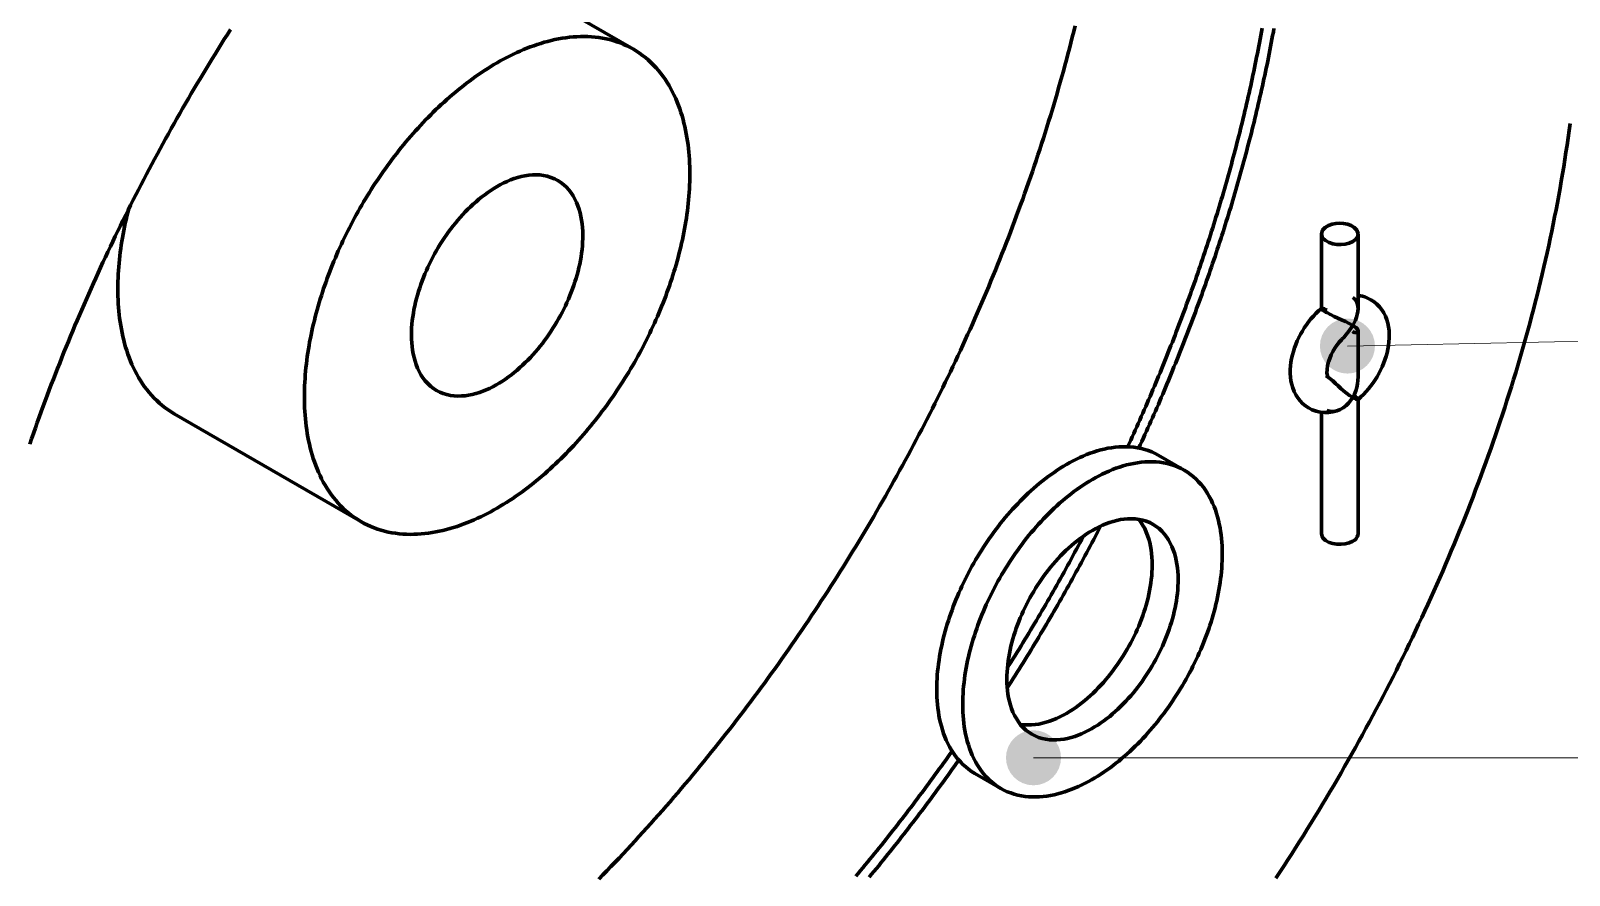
# Model space of a CAD drawing. Header units: millimetres. Extents: x 0 to 841, y 0 to 594.
# Drawn here: x 494.89 to 528.41, y 114.01 to 132.4 of the extents above; entities that cross this region are included whole.
import ezdxf

# ---------------------------------------------------------------- set-up
doc = ezdxf.new("R2010")
doc.units = ezdxf.units.MM
doc.layers.add('01-VISIBLE', color=7, linetype='CONTINUOUS', lineweight=70)
doc.layers.add('08-FINA', color=5, linetype='CONTINUOUS', lineweight=18)

msp = doc.modelspace()

# ---------------------------------------------------------------- hatches: boundary and pattern name
at = {"layer": '08-FINA'}
h = msp.add_hatch(color=7, dxfattribs=at)
h.dxf.hatch_style = 1
edge = h.paths.add_edge_path()
edge.add_arc((523.581, 125.533), 0.6, 0, 360)
h = msp.add_hatch(color=7, dxfattribs=at)
h.dxf.hatch_style = 1
edge = h.paths.add_edge_path()
edge.add_arc((516.739, 116.564), 0.6, 0, 360)

# ---------------------------------------------------------------- linework, layer by layer
at = {"layer": '01-VISIBLE'}
for p, q in [((503.954, 134.345), (508.02, 131.998)), ((523.013, 126.352), (523.013, 127.976)), ((523.813, 126.352), (523.813, 127.976)), ((523.813, 124.861), (523.813, 125.866)), ((498.014, 124.057), (502.08, 121.709)), ((523.013, 121.444), (523.013, 124.093)), ((523.813, 121.444), (523.813, 124.373)), ((519.459, 123.153), (520.025, 122.826)), ((515.459, 116.225), (516.025, 115.898))]:
    msp.add_line(p, q, dxfattribs=at)
for points in [[(507.265, 113.922), (507.354, 114.013), (507.443, 114.104), (507.531, 114.196), (507.619, 114.288), (507.707, 114.381), (507.794, 114.473), (507.881, 114.566), (507.968, 114.66), (508.055, 114.753), (508.141, 114.847), (508.227, 114.941), (508.312, 115.036), (508.397, 115.13), (508.482, 115.225), (508.567, 115.321), (508.651, 115.416), (508.735, 115.512), (508.818, 115.608), (508.902, 115.705), (508.985, 115.802), (509.067, 115.899), (509.15, 115.996), (509.232, 116.093), (509.313, 116.191), (509.395, 116.289), (509.476, 116.387), (509.557, 116.486), (509.637, 116.585), (509.717, 116.684), (509.797, 116.783), (509.877, 116.883), (509.956, 116.983), (510.035, 117.083), (510.113, 117.183), (510.191, 117.284), (510.269, 117.385), (510.347, 117.486), (510.424, 117.587), (510.501, 117.688), (510.578, 117.79), (510.654, 117.892), (510.73, 117.995), (510.806, 118.097), (510.881, 118.2), (510.956, 118.303), (511.031, 118.406), (511.106, 118.509), (511.18, 118.613), (511.254, 118.717), (511.327, 118.821), (511.4, 118.925), (511.473, 119.03), (511.546, 119.135), (511.618, 119.239), (511.69, 119.345), (511.761, 119.45), (511.833, 119.556), (511.904, 119.662), (511.974, 119.768), (512.045, 119.874), (512.115, 119.98), (512.184, 120.087), (512.254, 120.194), (512.323, 120.301), (512.392, 120.408), (512.46, 120.516), (512.528, 120.624), (512.596, 120.731), (512.663, 120.84), (512.73, 120.948), (512.797, 121.056), (512.864, 121.165), (512.93, 121.274), (512.996, 121.383), (513.061, 121.492), (513.126, 121.602), (513.191, 121.712), (513.256, 121.821), (513.32, 121.932), (513.384, 122.042), (513.447, 122.152), (513.511, 122.263), (513.573, 122.374), (513.636, 122.485), (513.698, 122.596), (513.76, 122.707), (513.822, 122.819), (513.883, 122.931), (513.944, 123.043), (514.004, 123.155), (514.065, 123.267), (514.125, 123.379), (514.184, 123.492), (514.243, 123.605), (514.302, 123.718), (514.361, 123.831), (514.419, 123.944), (514.477, 124.058), (514.535, 124.172), (514.592, 124.285), (514.649, 124.399), (514.705, 124.514), (514.761, 124.628), (514.817, 124.743), (514.873, 124.857), (514.928, 124.972), (514.983, 125.087), (515.037, 125.202), (515.091, 125.318), (515.145, 125.433), (515.198, 125.549), (515.251, 125.665), (515.304, 125.781), (515.356, 125.897), (515.408, 126.013), (515.46, 126.13), (515.511, 126.247), (515.562, 126.363), (515.613, 126.48), (515.663, 126.598), (515.713, 126.715), (515.762, 126.832), (515.811, 126.95), (515.86, 127.068), (515.908, 127.186), (515.956, 127.304), (516.004, 127.422), (516.051, 127.54), (516.098, 127.659), (516.144, 127.777), (516.191, 127.896), (516.236, 128.015), (516.282, 128.134), (516.327, 128.253), (516.371, 128.373), (516.415, 128.492), (516.459, 128.612), (516.503, 128.732), (516.546, 128.852), (516.588, 128.972), (516.631, 129.092), (516.673, 129.212), (516.714, 129.333), (516.755, 129.453), (516.796, 129.574), (516.836, 129.695), (516.876, 129.816), (516.915, 129.937), (516.954, 130.058), (516.993, 130.18), (517.031, 130.301), (517.069, 130.423), (517.107, 130.545), (517.144, 130.667), (517.18, 130.789), (517.216, 130.911), (517.252, 131.033), (517.287, 131.156), (517.322, 131.278), (517.357, 131.401), (517.391, 131.524), (517.424, 131.647), (517.457, 131.77), (517.49, 131.893), (517.522, 132.016), (517.554, 132.14), (517.585, 132.263), (517.616, 132.387), (517.647, 132.511)], [(518.79, 123.339), (518.824, 123.412), (518.857, 123.484), (518.89, 123.557), (518.924, 123.63), (518.957, 123.703), (518.989, 123.776), (519.022, 123.849), (519.055, 123.922), (519.087, 123.995), (519.119, 124.068), (519.152, 124.142), (519.184, 124.215), (519.215, 124.288), (519.247, 124.362), (519.279, 124.435), (519.31, 124.509), (519.342, 124.583), (519.373, 124.656), (519.404, 124.73), (519.435, 124.804), (519.465, 124.878), (519.496, 124.952), (519.526, 125.026), (519.557, 125.1), (519.587, 125.174), (519.617, 125.248), (519.647, 125.322), (519.676, 125.397), (519.706, 125.471), (519.735, 125.545), (519.765, 125.62), (519.794, 125.694), (519.823, 125.769), (519.851, 125.844), (519.88, 125.918), (519.909, 125.993), (519.937, 126.068), (519.965, 126.143), (519.993, 126.218), (520.021, 126.293), (520.049, 126.368), (520.077, 126.443), (520.104, 126.518), (520.131, 126.593), (520.159, 126.669), (520.186, 126.744), (520.212, 126.819), (520.239, 126.895), (520.266, 126.97), (520.292, 127.046), (520.318, 127.121), (520.344, 127.197), (520.37, 127.273), (520.396, 127.349), (520.422, 127.424), (520.447, 127.5), (520.472, 127.576), (520.497, 127.652), (520.522, 127.728), (520.547, 127.804), (520.572, 127.88), (520.596, 127.957), (520.621, 128.033), (520.645, 128.109), (520.669, 128.185), (520.693, 128.262), (520.716, 128.338), (520.74, 128.415), (520.763, 128.491), (520.786, 128.568), (520.809, 128.645), (520.832, 128.721), (520.855, 128.798), (520.877, 128.875), (520.9, 128.952), (520.922, 129.028), (520.944, 129.105), (520.966, 129.182), (520.987, 129.259), (521.009, 129.337), (521.03, 129.414), (521.051, 129.491), (521.072, 129.568), (521.093, 129.645), (521.114, 129.723), (521.134, 129.8), (521.154, 129.877), (521.174, 129.955), (521.194, 130.032), (521.214, 130.11), (521.234, 130.188), (521.253, 130.265), (521.272, 130.343), (521.291, 130.421), (521.31, 130.498), (521.329, 130.576), (521.347, 130.654), (521.366, 130.732), (521.384, 130.81), (521.402, 130.888), (521.419, 130.966), (521.437, 131.044), (521.454, 131.122), (521.472, 131.2), (521.489, 131.278), (521.505, 131.357), (521.522, 131.435), (521.538, 131.513), (521.555, 131.592), (521.571, 131.67), (521.587, 131.748), (521.602, 131.827), (521.618, 131.905), (521.633, 131.984), (521.648, 132.063), (521.663, 132.141), (521.678, 132.22), (521.692, 132.299), (521.707, 132.377), (521.721, 132.456)], [(519.034, 123.311), (519.067, 123.384), (519.101, 123.457), (519.134, 123.53), (519.167, 123.603), (519.2, 123.676), (519.233, 123.749), (519.266, 123.822), (519.299, 123.896), (519.331, 123.969), (519.363, 124.043), (519.396, 124.116), (519.428, 124.19), (519.46, 124.263), (519.491, 124.337), (519.523, 124.411), (519.555, 124.484), (519.586, 124.558), (519.617, 124.632), (519.648, 124.706), (519.679, 124.78), (519.71, 124.854), (519.741, 124.929), (519.771, 125.003), (519.801, 125.077), (519.832, 125.151), (519.862, 125.226), (519.892, 125.3), (519.921, 125.375), (519.951, 125.449), (519.98, 125.524), (520.01, 125.599), (520.039, 125.673), (520.068, 125.748), (520.097, 125.823), (520.126, 125.898), (520.154, 125.973), (520.183, 126.048), (520.211, 126.123), (520.239, 126.198), (520.267, 126.273), (520.295, 126.349), (520.323, 126.424), (520.35, 126.499), (520.378, 126.575), (520.405, 126.65), (520.432, 126.726), (520.459, 126.801), (520.486, 126.877), (520.512, 126.953), (520.539, 127.028), (520.565, 127.104), (520.591, 127.18), (520.617, 127.256), (520.643, 127.332), (520.669, 127.408), (520.695, 127.484), (520.72, 127.56), (520.745, 127.636), (520.77, 127.713), (520.795, 127.789), (520.82, 127.865), (520.845, 127.942), (520.869, 128.018), (520.893, 128.094), (520.917, 128.171), (520.941, 128.248), (520.965, 128.324), (520.989, 128.401), (521.012, 128.478), (521.036, 128.554), (521.059, 128.631), (521.082, 128.708), (521.105, 128.785), (521.127, 128.862), (521.15, 128.939), (521.172, 129.016), (521.194, 129.093), (521.216, 129.17), (521.238, 129.248), (521.26, 129.325), (521.281, 129.402), (521.302, 129.48), (521.324, 129.557), (521.345, 129.635), (521.365, 129.712), (521.386, 129.79), (521.406, 129.867), (521.427, 129.945), (521.447, 130.022), (521.467, 130.1), (521.487, 130.178), (521.506, 130.256), (521.526, 130.334), (521.545, 130.412), (521.564, 130.49), (521.583, 130.568), (521.601, 130.646), (521.62, 130.724), (521.638, 130.802), (521.656, 130.88), (521.674, 130.958), (521.692, 131.036), (521.71, 131.115), (521.727, 131.193), (521.744, 131.271), (521.761, 131.35), (521.778, 131.428), (521.795, 131.507), (521.811, 131.585), (521.828, 131.664), (521.844, 131.742), (521.86, 131.821), (521.875, 131.9), (521.891, 131.979), (521.906, 132.057), (521.921, 132.136), (521.936, 132.215), (521.951, 132.294), (521.966, 132.373), (521.98, 132.452)], [(499.238, 132.427), (499.171, 132.321), (499.103, 132.215), (499.037, 132.108), (498.97, 132.001), (498.904, 131.894), (498.838, 131.787), (498.772, 131.68), (498.707, 131.573), (498.642, 131.465), (498.577, 131.357), (498.513, 131.249), (498.449, 131.141), (498.385, 131.032), (498.322, 130.924), (498.258, 130.815), (498.196, 130.706), (498.133, 130.597), (498.071, 130.488), (498.009, 130.378), (497.948, 130.269), (497.886, 130.159), (497.825, 130.049), (497.765, 129.938), (497.705, 129.828), (497.645, 129.718), (497.585, 129.607), (497.526, 129.496), (497.467, 129.385), (497.408, 129.274), (497.35, 129.162), (497.292, 129.051), (497.234, 128.939), (497.176, 128.827), (497.119, 128.715), (497.063, 128.603), (497.006, 128.49), (496.95, 128.378), (496.894, 128.265), (496.839, 128.152), (496.784, 128.039), (496.729, 127.926), (496.675, 127.813), (496.621, 127.699), (496.567, 127.585), (496.513, 127.472), (496.46, 127.358), (496.408, 127.243), (496.355, 127.129), (496.303, 127.015), (496.251, 126.9), (496.2, 126.785), (496.149, 126.67), (496.098, 126.555), (496.048, 126.44), (495.998, 126.325), (495.948, 126.209), (495.899, 126.093), (495.85, 125.978), (495.801, 125.862), (495.753, 125.745), (495.705, 125.629), (495.657, 125.513), (495.61, 125.396), (495.563, 125.28), (495.517, 125.163), (495.47, 125.046), (495.425, 124.929), (495.379, 124.811), (495.334, 124.694), (495.289, 124.576), (495.245, 124.459), (495.201, 124.341), (495.158, 124.223), (495.114, 124.105), (495.071, 123.987), (495.029, 123.868), (494.987, 123.75), (494.945, 123.631), (494.904, 123.512), (494.863, 123.393)], [(508.02, 131.998), (507.949, 132.036), (507.878, 132.072), (507.805, 132.105), (507.73, 132.135), (507.655, 132.162), (507.578, 132.186), (507.501, 132.207), (507.423, 132.225), (507.344, 132.241), (507.265, 132.253), (507.186, 132.263), (507.106, 132.27), (507.026, 132.274), (506.946, 132.276), (506.866, 132.275), (506.785, 132.272), (506.706, 132.267), (506.626, 132.259), (506.546, 132.249), (506.467, 132.237), (506.388, 132.223), (506.309, 132.208), (506.231, 132.19), (506.154, 132.17), (506.076, 132.149), (505.999, 132.126), (505.923, 132.102), (505.847, 132.076), (505.772, 132.048), (505.697, 132.019), (505.623, 131.989), (505.549, 131.958), (505.476, 131.925), (505.404, 131.891), (505.332, 131.855), (505.26, 131.819), (505.19, 131.782), (505.119, 131.743), (505.05, 131.704)], [(502.08, 121.709), (502.15, 121.671), (502.221, 121.635), (502.295, 121.602), (502.369, 121.572), (502.444, 121.545), (502.521, 121.521), (502.598, 121.5), (502.676, 121.482), (502.755, 121.467), (502.834, 121.454), (502.913, 121.444), (502.993, 121.437), (503.073, 121.433), (503.153, 121.431), (503.233, 121.432), (503.313, 121.435), (503.393, 121.44), (503.473, 121.448), (503.553, 121.458), (503.632, 121.47), (503.711, 121.484), (503.789, 121.499), (503.867, 121.517), (503.945, 121.537), (504.022, 121.558), (504.099, 121.581), (504.176, 121.605), (504.251, 121.631), (504.327, 121.658), (504.401, 121.687), (504.476, 121.718), (504.549, 121.749), (504.622, 121.782), (504.695, 121.816), (504.767, 121.851), (504.838, 121.888), (504.909, 121.925), (504.979, 121.964), (505.049, 122.003), (505.118, 122.044), (505.187, 122.085), (505.255, 122.128), (505.322, 122.171), (505.389, 122.215), (505.455, 122.26), (505.521, 122.306), (505.586, 122.353), (505.65, 122.4), (505.714, 122.448), (505.778, 122.497), (505.841, 122.547), (505.903, 122.597), (505.965, 122.648), (506.026, 122.7), (506.087, 122.752), (506.147, 122.805), (506.206, 122.859), (506.265, 122.913), (506.324, 122.968), (506.382, 123.023), (506.439, 123.079), (506.496, 123.135), (506.553, 123.192), (506.608, 123.25), (506.664, 123.308), (506.718, 123.366), (506.773, 123.425), (506.826, 123.485), (506.88, 123.545), (506.932, 123.605), (506.984, 123.666), (507.036, 123.727), (507.087, 123.789), (507.138, 123.851), (507.188, 123.914), (507.237, 123.976), (507.286, 124.04), (507.335, 124.104), (507.383, 124.168), (507.43, 124.232), (507.477, 124.297), (507.524, 124.363), (507.57, 124.428), (507.615, 124.494), (507.66, 124.561), (507.704, 124.627), (507.748, 124.695), (507.791, 124.762), (507.834, 124.83), (507.876, 124.898), (507.918, 124.966), (507.959, 125.035), (508, 125.104), (508.04, 125.174), (508.079, 125.243), (508.118, 125.313), (508.157, 125.384), (508.194, 125.454), (508.232, 125.525), (508.268, 125.596), (508.305, 125.668), (508.34, 125.739), (508.375, 125.811), (508.41, 125.884), (508.444, 125.956), (508.477, 126.029), (508.51, 126.102), (508.542, 126.176), (508.574, 126.249), (508.605, 126.323), (508.635, 126.397), (508.665, 126.472), (508.694, 126.546), (508.723, 126.621), (508.75, 126.696), (508.778, 126.772), (508.804, 126.847), (508.83, 126.923), (508.856, 126.999), (508.88, 127.075), (508.904, 127.152), (508.927, 127.229), (508.95, 127.305), (508.972, 127.382), (508.993, 127.46), (509.013, 127.537), (509.033, 127.615), (509.052, 127.693), (509.07, 127.771), (509.087, 127.849), (509.104, 127.927), (509.12, 128.006), (509.135, 128.085), (509.149, 128.164), (509.162, 128.243), (509.175, 128.322), (509.186, 128.401), (509.197, 128.48), (509.207, 128.56), (509.215, 128.64), (509.223, 128.719), (509.23, 128.799), (509.236, 128.879), (509.241, 128.959), (509.245, 129.039), (509.248, 129.119), (509.249, 129.199), (509.25, 129.279), (509.249, 129.359), (509.247, 129.44), (509.245, 129.52), (509.24, 129.6), (509.235, 129.68), (509.228, 129.759), (509.22, 129.839), (509.21, 129.919), (509.2, 129.998), (509.187, 130.077), (509.173, 130.156), (509.158, 130.235), (509.141, 130.313), (509.122, 130.391), (509.102, 130.468), (509.08, 130.546), (509.056, 130.622), (509.031, 130.698), (509.003, 130.773), (508.974, 130.848), (508.943, 130.922), (508.91, 130.994), (508.874, 131.066), (508.837, 131.137), (508.797, 131.207), (508.756, 131.275), (508.712, 131.343), (508.666, 131.408), (508.618, 131.472), (508.567, 131.534), (508.515, 131.595), (508.46, 131.653), (508.403, 131.71), (508.344, 131.764), (508.283, 131.816), (508.22, 131.865), (508.155, 131.912), (508.088, 131.956), (508.02, 131.998)], [(505.05, 131.704), (504.981, 131.663), (504.912, 131.621), (504.844, 131.579), (504.777, 131.536), (504.71, 131.491), (504.644, 131.446), (504.578, 131.401), (504.513, 131.354), (504.448, 131.306), (504.384, 131.258), (504.321, 131.209), (504.258, 131.16), (504.196, 131.109), (504.134, 131.058), (504.073, 131.006), (504.012, 130.954), (503.952, 130.901), (503.892, 130.848), (503.833, 130.793), (503.775, 130.739), (503.717, 130.683), (503.659, 130.628), (503.603, 130.571), (503.546, 130.514), (503.49, 130.457), (503.435, 130.399), (503.38, 130.34), (503.326, 130.281), (503.272, 130.222), (503.219, 130.162), (503.167, 130.102), (503.114, 130.041), (503.063, 129.979), (503.012, 129.918), (502.961, 129.856), (502.911, 129.793), (502.862, 129.73), (502.812, 129.667), (502.764, 129.603), (502.716, 129.539), (502.669, 129.474), (502.622, 129.409), (502.575, 129.344), (502.529, 129.278), (502.484, 129.212), (502.439, 129.146), (502.395, 129.079), (502.351, 129.012), (502.308, 128.945), (502.265, 128.877), (502.223, 128.809), (502.181, 128.74), (502.14, 128.672), (502.099, 128.602), (502.059, 128.533), (502.02, 128.463), (501.981, 128.393), (501.943, 128.323), (501.905, 128.252), (501.867, 128.182), (501.831, 128.11), (501.794, 128.039), (501.759, 127.967), (501.724, 127.895), (501.689, 127.823), (501.655, 127.75), (501.622, 127.677), (501.589, 127.604), (501.557, 127.531), (501.525, 127.457), (501.494, 127.383), (501.464, 127.309), (501.434, 127.235), (501.405, 127.16), (501.377, 127.085), (501.349, 127.01), (501.321, 126.935), (501.295, 126.859), (501.269, 126.784), (501.244, 126.708), (501.219, 126.631), (501.195, 126.555), (501.172, 126.478), (501.149, 126.401), (501.127, 126.324), (501.106, 126.247), (501.086, 126.169), (501.066, 126.092), (501.047, 126.014), (501.029, 125.936), (501.012, 125.858), (500.995, 125.779), (500.979, 125.701), (500.964, 125.622), (500.95, 125.543), (500.937, 125.464), (500.925, 125.385), (500.913, 125.306), (500.902, 125.226), (500.893, 125.147), (500.884, 125.067), (500.876, 124.988), (500.869, 124.908), (500.863, 124.828), (500.858, 124.748), (500.854, 124.668), (500.852, 124.588), (500.85, 124.508), (500.849, 124.428), (500.85, 124.347), (500.852, 124.267), (500.855, 124.187), (500.859, 124.107), (500.864, 124.027), (500.871, 123.947), (500.879, 123.868), (500.889, 123.788), (500.9, 123.709), (500.912, 123.63), (500.926, 123.551), (500.941, 123.472), (500.958, 123.394), (500.977, 123.316), (500.997, 123.238), (501.019, 123.161), (501.043, 123.085), (501.069, 123.009), (501.096, 122.934), (501.125, 122.859), (501.157, 122.785), (501.19, 122.712), (501.225, 122.641), (501.262, 122.57), (501.302, 122.5), (501.344, 122.432), (501.387, 122.364), (501.433, 122.299), (501.481, 122.235), (501.532, 122.173), (501.584, 122.112), (501.639, 122.054), (501.696, 121.997), (501.755, 121.943), (501.816, 121.891), (501.879, 121.842), (501.944, 121.795), (502.011, 121.751), (502.08, 121.709)], [(522.018, 113.939), (522.106, 114.072), (522.193, 114.205), (522.28, 114.338), (522.366, 114.471), (522.452, 114.605), (522.537, 114.739), (522.621, 114.874), (522.706, 115.009), (522.789, 115.144), (522.872, 115.279), (522.955, 115.415), (523.037, 115.551), (523.119, 115.687), (523.2, 115.824), (523.281, 115.961), (523.361, 116.098), (523.441, 116.235), (523.52, 116.373), (523.599, 116.511), (523.677, 116.65), (523.755, 116.788), (523.832, 116.927), (523.909, 117.066), (523.985, 117.206), (524.06, 117.345), (524.135, 117.485), (524.21, 117.626), (524.284, 117.766), (524.358, 117.907), (524.431, 118.048), (524.504, 118.19), (524.576, 118.331), (524.647, 118.473), (524.718, 118.615), (524.789, 118.758), (524.859, 118.9), (524.928, 119.043), (524.997, 119.186), (525.065, 119.33), (525.133, 119.474), (525.201, 119.618), (525.267, 119.762), (525.334, 119.906), (525.399, 120.051), (525.464, 120.196), (525.529, 120.341), (525.593, 120.486), (525.657, 120.632), (525.72, 120.778), (525.782, 120.924), (525.844, 121.071), (525.905, 121.217), (525.966, 121.364), (526.026, 121.511), (526.086, 121.658), (526.145, 121.806), (526.203, 121.954), (526.261, 122.102), (526.318, 122.25), (526.375, 122.398), (526.431, 122.547), (526.487, 122.696), (526.542, 122.845), (526.596, 122.994), (526.65, 123.144), (526.703, 123.294), (526.756, 123.444), (526.808, 123.594), (526.859, 123.744), (526.91, 123.895), (526.96, 124.045), (527.009, 124.196), (527.058, 124.348), (527.107, 124.499), (527.154, 124.651), (527.201, 124.802), (527.248, 124.954), (527.293, 125.107), (527.338, 125.259), (527.383, 125.412), (527.427, 125.564), (527.47, 125.717), (527.512, 125.87), (527.554, 126.024), (527.595, 126.177), (527.636, 126.331), (527.675, 126.485), (527.714, 126.639), (527.753, 126.793), (527.791, 126.947), (527.828, 127.102), (527.864, 127.257), (527.899, 127.411), (527.934, 127.567), (527.968, 127.722), (528.002, 127.877), (528.034, 128.033), (528.066, 128.188), (528.097, 128.344), (528.128, 128.5), (528.157, 128.656), (528.186, 128.812), (528.214, 128.969), (528.242, 129.125), (528.268, 129.282), (528.294, 129.439), (528.319, 129.596), (528.343, 129.753), (528.367, 129.91), (528.389, 130.067), (528.411, 130.225), (528.432, 130.382)], [(503.73, 124.567), (503.801, 124.53), (503.875, 124.5), (503.952, 124.476), (504.03, 124.459), (504.11, 124.448), (504.19, 124.444), (504.27, 124.445), (504.35, 124.451), (504.429, 124.462), (504.508, 124.478), (504.586, 124.498), (504.662, 124.521), (504.738, 124.548), (504.812, 124.578), (504.885, 124.611), (504.957, 124.647), (505.028, 124.685), (505.097, 124.726), (505.165, 124.769), (505.232, 124.813), (505.297, 124.86), (505.361, 124.908), (505.424, 124.958), (505.486, 125.009), (505.546, 125.062), (505.605, 125.116), (505.663, 125.172), (505.72, 125.228), (505.775, 125.286), (505.83, 125.345), (505.883, 125.406), (505.935, 125.467), (505.985, 125.529), (506.035, 125.592), (506.084, 125.656), (506.131, 125.721), (506.177, 125.786), (506.222, 125.853), (506.266, 125.92), (506.308, 125.988), (506.349, 126.057), (506.39, 126.126), (506.428, 126.196), (506.466, 126.267), (506.502, 126.339), (506.538, 126.411), (506.571, 126.484), (506.604, 126.557), (506.635, 126.631), (506.665, 126.705), (506.693, 126.78), (506.72, 126.856), (506.746, 126.932), (506.77, 127.009), (506.792, 127.086), (506.813, 127.163), (506.832, 127.241), (506.849, 127.319), (506.865, 127.398), (506.878, 127.477), (506.89, 127.557), (506.9, 127.636), (506.908, 127.716), (506.913, 127.796), (506.916, 127.876), (506.916, 127.957), (506.914, 128.037), (506.909, 128.117), (506.901, 128.197), (506.89, 128.276), (506.876, 128.355), (506.858, 128.433), (506.836, 128.51), (506.81, 128.586), (506.78, 128.661), (506.746, 128.733), (506.707, 128.803), (506.662, 128.87), (506.613, 128.934), (506.559, 128.993), (506.501, 129.047), (506.437, 129.097), (506.37, 129.14)], [(506.37, 129.14), (506.297, 129.177), (506.221, 129.208), (506.143, 129.232), (506.063, 129.249), (505.982, 129.259), (505.901, 129.263), (505.819, 129.262), (505.738, 129.255), (505.657, 129.242), (505.577, 129.226), (505.498, 129.205), (505.42, 129.18), (505.343, 129.152), (505.268, 129.12), (505.194, 129.086), (505.121, 129.049), (505.05, 129.009)], [(505.05, 129.009), (504.98, 128.967), (504.912, 128.924), (504.845, 128.878), (504.779, 128.83), (504.715, 128.781), (504.652, 128.73), (504.59, 128.677), (504.53, 128.624), (504.47, 128.568), (504.412, 128.512), (504.355, 128.454), (504.3, 128.395), (504.246, 128.335), (504.192, 128.273), (504.14, 128.211), (504.09, 128.148), (504.04, 128.084), (503.992, 128.019), (503.945, 127.953), (503.899, 127.886), (503.854, 127.818), (503.81, 127.75), (503.768, 127.681), (503.727, 127.611), (503.687, 127.54), (503.649, 127.469), (503.611, 127.397), (503.575, 127.324), (503.541, 127.251), (503.507, 127.177), (503.475, 127.103), (503.445, 127.028), (503.415, 126.952), (503.388, 126.876), (503.362, 126.799), (503.337, 126.722), (503.314, 126.644), (503.292, 126.566), (503.272, 126.487), (503.254, 126.408), (503.238, 126.329), (503.224, 126.249), (503.212, 126.169), (503.201, 126.088), (503.193, 126.008), (503.187, 125.927), (503.184, 125.846), (503.183, 125.765), (503.185, 125.684), (503.189, 125.603), (503.197, 125.522), (503.207, 125.442), (503.221, 125.362), (503.239, 125.283), (503.261, 125.205), (503.286, 125.128), (503.316, 125.052), (503.351, 124.979), (503.39, 124.908), (503.434, 124.84), (503.484, 124.776), (503.538, 124.716), (503.597, 124.661), (503.661, 124.611), (503.73, 124.567)], [(497.021, 128.519), (497.001, 128.441), (496.982, 128.364), (496.964, 128.285), (496.946, 128.207), (496.93, 128.129), (496.914, 128.05), (496.899, 127.972), (496.885, 127.893), (496.871, 127.814), (496.859, 127.734), (496.847, 127.655), (496.837, 127.576), (496.827, 127.496), (496.818, 127.416), (496.81, 127.337), (496.803, 127.257), (496.797, 127.177), (496.792, 127.097), (496.789, 127.017), (496.786, 126.937), (496.784, 126.857), (496.784, 126.776), (496.784, 126.696), (496.786, 126.616), (496.789, 126.536), (496.793, 126.456), (496.798, 126.376), (496.805, 126.296), (496.813, 126.216), (496.823, 126.137), (496.834, 126.057), (496.846, 125.978), (496.86, 125.899), (496.875, 125.821), (496.892, 125.742), (496.911, 125.664), (496.931, 125.587), (496.953, 125.51), (496.977, 125.433), (497.002, 125.357), (497.03, 125.282), (497.059, 125.207), (497.09, 125.133), (497.124, 125.06), (497.159, 124.989), (497.196, 124.918), (497.236, 124.848), (497.277, 124.779), (497.321, 124.712), (497.367, 124.647), (497.415, 124.583), (497.466, 124.52), (497.518, 124.46), (497.573, 124.401), (497.63, 124.345), (497.689, 124.291), (497.75, 124.239), (497.813, 124.189), (497.878, 124.142), (497.945, 124.098), (498.014, 124.057)], [(523.813, 127.976), (523.789, 128.056), (523.731, 128.116), (523.659, 128.158), (523.58, 128.186), (523.497, 128.202), (523.413, 128.207), (523.329, 128.202), (523.247, 128.186), (523.168, 128.158), (523.095, 128.116), (523.038, 128.056), (523.013, 127.976)], [(523.013, 127.976), (523.04, 127.893), (523.103, 127.831), (523.18, 127.788), (523.265, 127.762), (523.352, 127.748), (523.441, 127.746), (523.529, 127.755), (523.615, 127.777), (523.696, 127.813)], [(523.696, 127.813), (523.726, 127.832), (523.753, 127.854), (523.777, 127.88), (523.796, 127.909), (523.809, 127.942), (523.813, 127.976)], [(523.696, 126.588), (523.733, 126.561), (523.764, 126.526), (523.787, 126.486), (523.802, 126.443), (523.811, 126.398), (523.813, 126.352)], [(523.812, 124.372), (523.873, 124.425), (523.931, 124.481), (523.987, 124.54), (524.041, 124.601), (524.091, 124.664), (524.139, 124.729), (524.185, 124.796), (524.227, 124.865), (524.267, 124.936), (524.304, 125.008), (524.339, 125.081), (524.37, 125.156), (524.398, 125.232), (524.423, 125.309), (524.444, 125.387), (524.462, 125.466), (524.476, 125.546), (524.486, 125.626), (524.491, 125.707), (524.492, 125.788), (524.487, 125.869), (524.477, 125.949), (524.46, 126.029), (524.438, 126.106), (524.408, 126.182), (524.372, 126.255), (524.329, 126.323), (524.28, 126.387), (524.223, 126.445), (524.161, 126.497), (524.093, 126.541)], [(524.093, 126.541), (524.05, 126.564), (524.004, 126.585), (523.958, 126.602), (523.91, 126.616), (523.862, 126.626), (523.813, 126.634)], [(523.013, 126.354), (522.952, 126.3), (522.894, 126.244), (522.838, 126.186), (522.785, 126.125), (522.734, 126.061), (522.686, 125.996), (522.641, 125.929), (522.598, 125.86), (522.558, 125.79), (522.521, 125.718), (522.487, 125.645), (522.456, 125.57), (522.428, 125.494), (522.403, 125.417), (522.382, 125.339), (522.364, 125.26), (522.35, 125.18), (522.34, 125.1), (522.335, 125.019), (522.335, 124.938), (522.34, 124.857), (522.35, 124.777), (522.366, 124.698), (522.389, 124.62), (522.418, 124.544), (522.454, 124.472), (522.497, 124.403), (522.547, 124.34), (522.603, 124.282), (522.665, 124.23), (522.733, 124.186)], [(523.015, 126.355), (523.014, 126.354), (523.014, 126.354), (523.014, 126.353), (523.013, 126.353), (523.013, 126.352), (523.013, 126.352)], [(523.013, 126.352), (523.027, 126.332), (523.047, 126.316), (523.067, 126.301), (523.088, 126.287), (523.109, 126.274), (523.13, 126.261)], [(523.13, 126.311), (523.112, 126.321), (523.093, 126.331), (523.074, 126.34), (523.055, 126.348), (523.035, 126.354), (523.015, 126.355)], [(523.13, 126.261), (523.209, 126.218), (523.29, 126.178), (523.371, 126.14), (523.453, 126.102), (523.535, 126.065), (523.616, 126.026), (523.696, 125.984)], [(523.813, 126.352), (523.809, 126.287), (523.796, 126.223), (523.778, 126.161), (523.754, 126.1), (523.727, 126.041), (523.696, 125.984)], [(523.696, 125.984), (523.663, 125.929), (523.627, 125.877), (523.589, 125.825), (523.549, 125.776), (523.507, 125.728), (523.462, 125.682)], [(523.692, 125.849), (523.714, 125.837), (523.737, 125.829), (523.761, 125.825), (523.786, 125.829), (523.805, 125.843), (523.813, 125.866)], [(523.813, 125.866), (523.805, 125.893), (523.788, 125.916), (523.767, 125.936), (523.745, 125.953), (523.721, 125.969), (523.696, 125.984)], [(523.462, 125.682), (523.406, 125.621), (523.355, 125.556), (523.308, 125.487), (523.266, 125.416), (523.228, 125.342), (523.196, 125.266), (523.169, 125.187), (523.149, 125.107), (523.137, 125.025), (523.135, 124.942), (523.153, 124.862)], [(523.153, 124.862), (523.135, 124.942), (523.137, 125.024), (523.149, 125.106), (523.169, 125.186), (523.196, 125.264), (523.228, 125.34), (523.265, 125.414), (523.307, 125.485), (523.353, 125.553), (523.404, 125.618), (523.46, 125.679)], [(523.109, 124.887), (523.117, 124.885), (523.126, 124.882), (523.133, 124.878), (523.14, 124.874), (523.147, 124.868), (523.153, 124.862)], [(523.134, 124.878), (523.199, 124.829), (523.259, 124.775), (523.318, 124.719), (523.377, 124.664), (523.437, 124.609), (523.498, 124.557), (523.562, 124.507), (523.628, 124.459), (523.696, 124.416)], [(523.153, 124.862), (523.15, 124.865), (523.147, 124.868), (523.144, 124.871), (523.141, 124.873), (523.138, 124.876), (523.134, 124.878)], [(523.696, 124.416), (523.732, 124.485), (523.761, 124.557), (523.783, 124.631), (523.8, 124.707), (523.81, 124.784), (523.813, 124.861)], [(523.347, 124.12), (523.42, 124.148), (523.488, 124.187), (523.55, 124.235), (523.605, 124.29), (523.654, 124.351), (523.696, 124.416)], [(523.696, 124.465), (523.718, 124.453), (523.739, 124.44), (523.76, 124.426), (523.78, 124.411), (523.799, 124.395), (523.813, 124.375)], [(523.812, 124.372), (523.791, 124.372), (523.771, 124.379), (523.752, 124.387), (523.733, 124.396), (523.714, 124.406), (523.696, 124.416)], [(523.347, 124.12), (523.259, 124.1), (523.169, 124.089), (523.079, 124.088), (522.988, 124.096), (522.9, 124.116), (522.814, 124.145), (522.733, 124.186)], [(523.13, 124.139), (523.164, 124.123), (523.2, 124.113), (523.237, 124.108), (523.274, 124.108), (523.311, 124.112), (523.347, 124.12)], [(523.813, 124.375), (523.813, 124.375), (523.813, 124.374), (523.813, 124.373), (523.813, 124.373), (523.812, 124.372), (523.812, 124.372)], [(519.459, 123.153), (519.388, 123.191), (519.315, 123.225), (519.239, 123.255), (519.162, 123.28), (519.084, 123.3), (519.005, 123.316), (518.925, 123.328), (518.844, 123.336), (518.763, 123.34), (518.682, 123.34), (518.601, 123.336), (518.521, 123.329), (518.44, 123.318), (518.361, 123.305), (518.281, 123.288), (518.203, 123.269), (518.125, 123.247), (518.048, 123.223), (517.971, 123.196), (517.896, 123.168), (517.821, 123.137), (517.747, 123.104), (517.674, 123.069), (517.601, 123.033), (517.53, 122.994), (517.459, 122.955)], [(517.459, 122.955), (517.39, 122.914), (517.321, 122.871), (517.254, 122.827), (517.187, 122.782), (517.121, 122.736), (517.056, 122.688), (516.991, 122.64), (516.928, 122.59), (516.865, 122.539), (516.804, 122.487), (516.743, 122.434), (516.682, 122.381), (516.623, 122.326), (516.565, 122.27), (516.507, 122.214), (516.45, 122.157), (516.394, 122.099), (516.339, 122.04), (516.284, 121.981), (516.23, 121.921), (516.177, 121.86), (516.125, 121.798), (516.074, 121.736), (516.023, 121.673), (515.973, 121.61), (515.924, 121.546), (515.876, 121.481), (515.829, 121.416), (515.782, 121.35), (515.736, 121.284), (515.691, 121.217), (515.647, 121.15), (515.603, 121.082), (515.561, 121.013), (515.519, 120.944), (515.478, 120.875), (515.437, 120.805), (515.398, 120.735), (515.359, 120.664), (515.321, 120.593), (515.284, 120.521), (515.248, 120.449), (515.213, 120.376), (515.179, 120.304), (515.145, 120.23), (515.112, 120.156), (515.081, 120.082), (515.05, 120.008), (515.02, 119.933), (514.991, 119.858), (514.963, 119.782), (514.936, 119.706), (514.909, 119.63), (514.884, 119.553), (514.86, 119.476), (514.837, 119.399), (514.815, 119.321), (514.794, 119.243), (514.774, 119.165), (514.756, 119.087), (514.738, 119.008), (514.722, 118.929), (514.707, 118.85), (514.693, 118.77), (514.68, 118.691), (514.669, 118.611), (514.659, 118.531), (514.65, 118.451), (514.643, 118.37), (514.638, 118.29), (514.634, 118.209), (514.632, 118.129), (514.631, 118.048), (514.632, 117.967), (514.635, 117.887), (514.64, 117.806), (514.646, 117.726), (514.655, 117.646), (514.666, 117.566), (514.679, 117.486), (514.694, 117.407), (514.712, 117.328), (514.732, 117.25), (514.754, 117.173), (514.78, 117.096), (514.808, 117.021), (514.839, 116.946), (514.873, 116.873), (514.91, 116.802), (514.951, 116.732), (514.994, 116.664), (515.041, 116.598), (515.092, 116.535), (515.145, 116.475), (515.202, 116.418), (515.262, 116.364), (515.325, 116.314), (515.391, 116.267), (515.459, 116.225)], [(516.025, 115.898), (516.096, 115.86), (516.168, 115.826), (516.243, 115.797), (516.319, 115.772), (516.396, 115.752), (516.475, 115.735), (516.554, 115.723), (516.633, 115.715), (516.713, 115.711), (516.793, 115.711), (516.873, 115.714), (516.953, 115.721), (517.033, 115.731), (517.112, 115.744), (517.19, 115.76), (517.268, 115.778), (517.345, 115.799), (517.422, 115.823), (517.498, 115.849), (517.573, 115.877), (517.647, 115.907), (517.72, 115.939), (517.793, 115.973), (517.864, 116.009), (517.935, 116.046), (518.005, 116.085), (518.074, 116.125), (518.143, 116.167), (518.21, 116.21), (518.277, 116.255), (518.343, 116.3), (518.408, 116.347), (518.472, 116.395), (518.535, 116.444), (518.597, 116.494), (518.659, 116.545), (518.72, 116.597), (518.78, 116.65), (518.839, 116.704), (518.897, 116.759), (518.955, 116.815), (519.012, 116.871), (519.068, 116.928), (519.123, 116.986), (519.178, 117.045), (519.231, 117.104), (519.284, 117.165), (519.336, 117.225), (519.388, 117.287), (519.438, 117.349), (519.488, 117.412), (519.537, 117.475), (519.585, 117.539), (519.633, 117.603), (519.679, 117.668), (519.725, 117.734), (519.771, 117.8), (519.815, 117.867), (519.859, 117.934), (519.901, 118.002), (519.943, 118.07), (519.985, 118.138), (520.025, 118.207), (520.065, 118.277), (520.104, 118.347), (520.142, 118.418), (520.179, 118.488), (520.215, 118.56), (520.251, 118.632), (520.285, 118.704), (520.319, 118.776), (520.352, 118.849), (520.384, 118.923), (520.415, 118.996), (520.446, 119.07), (520.475, 119.145), (520.504, 119.22), (520.531, 119.295), (520.558, 119.371), (520.583, 119.446), (520.608, 119.523), (520.632, 119.599), (520.654, 119.676), (520.676, 119.753), (520.696, 119.83), (520.716, 119.908), (520.734, 119.986), (520.751, 120.064), (520.767, 120.143), (520.781, 120.222), (520.795, 120.3), (520.807, 120.38), (520.818, 120.459), (520.827, 120.538), (520.836, 120.618), (520.842, 120.698), (520.847, 120.778), (520.851, 120.858), (520.853, 120.938), (520.853, 121.018), (520.852, 121.098), (520.849, 121.178), (520.844, 121.258), (520.837, 121.338), (520.828, 121.417), (520.817, 121.497), (520.804, 121.576), (520.788, 121.654), (520.771, 121.732), (520.75, 121.81), (520.727, 121.886), (520.702, 121.962), (520.674, 122.037), (520.643, 122.111), (520.608, 122.183), (520.571, 122.254), (520.531, 122.324), (520.487, 122.391), (520.441, 122.456), (520.391, 122.518), (520.337, 122.578), (520.281, 122.635), (520.221, 122.688), (520.159, 122.738), (520.093, 122.784), (520.025, 122.826)], [(520.025, 122.826), (519.954, 122.865), (519.88, 122.899), (519.805, 122.928), (519.728, 122.953), (519.65, 122.974), (519.57, 122.99), (519.49, 123.002), (519.41, 123.009), (519.329, 123.013), (519.248, 123.013), (519.167, 123.009), (519.086, 123.002), (519.006, 122.992), (518.926, 122.978), (518.847, 122.962), (518.768, 122.943), (518.69, 122.921), (518.613, 122.896), (518.537, 122.87), (518.461, 122.841), (518.386, 122.81), (518.312, 122.777), (518.239, 122.742), (518.167, 122.706), (518.096, 122.668), (518.025, 122.628)], [(518.025, 122.628), (517.956, 122.587), (517.887, 122.545), (517.819, 122.501), (517.753, 122.456), (517.687, 122.409), (517.621, 122.362), (517.557, 122.313), (517.494, 122.263), (517.431, 122.212), (517.369, 122.161), (517.308, 122.108), (517.248, 122.054), (517.189, 121.999), (517.13, 121.944), (517.073, 121.888), (517.016, 121.83), (516.96, 121.772), (516.904, 121.714), (516.85, 121.654), (516.796, 121.594), (516.743, 121.533), (516.691, 121.472), (516.64, 121.41), (516.589, 121.347), (516.539, 121.283), (516.49, 121.219), (516.442, 121.155), (516.394, 121.089), (516.348, 121.024), (516.302, 120.957), (516.257, 120.89), (516.213, 120.823), (516.169, 120.755), (516.126, 120.687), (516.084, 120.618), (516.043, 120.548), (516.003, 120.479), (515.964, 120.408), (515.925, 120.337), (515.887, 120.266), (515.85, 120.194), (515.814, 120.122), (515.779, 120.05), (515.744, 119.977), (515.711, 119.904), (515.678, 119.83), (515.646, 119.756), (515.615, 119.681), (515.585, 119.606), (515.556, 119.531), (515.528, 119.455), (515.501, 119.379), (515.475, 119.303), (515.45, 119.227), (515.426, 119.15), (515.403, 119.072), (515.381, 118.995), (515.36, 118.917), (515.34, 118.839), (515.321, 118.76), (515.304, 118.681), (515.287, 118.602), (515.272, 118.523), (515.258, 118.444), (515.246, 118.364), (515.235, 118.284), (515.225, 118.204), (515.216, 118.124), (515.209, 118.044), (515.204, 117.963), (515.2, 117.883), (515.197, 117.802), (515.197, 117.721), (515.198, 117.641), (515.201, 117.56), (515.205, 117.48), (515.212, 117.399), (515.221, 117.319), (515.231, 117.239), (515.244, 117.16), (515.26, 117.08), (515.277, 117.002), (515.297, 116.924), (515.32, 116.846), (515.345, 116.77), (515.374, 116.694), (515.405, 116.62), (515.439, 116.547), (515.476, 116.475), (515.516, 116.405), (515.56, 116.337), (515.607, 116.272), (515.657, 116.209), (515.711, 116.148), (515.768, 116.091), (515.828, 116.037), (515.891, 115.987), (515.956, 115.94), (516.025, 115.898)], [(516.453, 117.292), (516.533, 117.282), (516.614, 117.279), (516.695, 117.281), (516.776, 117.288), (516.856, 117.3), (516.935, 117.317), (517.013, 117.338), (517.09, 117.363), (517.166, 117.391), (517.241, 117.422), (517.314, 117.456), (517.386, 117.493), (517.457, 117.532), (517.527, 117.573), (517.595, 117.617), (517.662, 117.663), (517.727, 117.71), (517.792, 117.759), (517.855, 117.81), (517.916, 117.863), (517.977, 117.916), (518.036, 117.972), (518.094, 118.028), (518.151, 118.086), (518.206, 118.145), (518.261, 118.205), (518.314, 118.266), (518.366, 118.328), (518.417, 118.391), (518.466, 118.455), (518.514, 118.52), (518.562, 118.586), (518.608, 118.652), (518.652, 118.72), (518.696, 118.788), (518.738, 118.857), (518.779, 118.927), (518.819, 118.997), (518.858, 119.068), (518.895, 119.14), (518.931, 119.213), (518.966, 119.286), (518.999, 119.359), (519.031, 119.434), (519.062, 119.509), (519.091, 119.584), (519.119, 119.66), (519.145, 119.737), (519.17, 119.814), (519.193, 119.891), (519.215, 119.969), (519.235, 120.048), (519.253, 120.127), (519.269, 120.206), (519.284, 120.286), (519.296, 120.366), (519.307, 120.446), (519.315, 120.527), (519.321, 120.607), (519.325, 120.688), (519.326, 120.769), (519.325, 120.85), (519.32, 120.931), (519.313, 121.012), (519.303, 121.092), (519.289, 121.172), (519.272, 121.251), (519.251, 121.329), (519.226, 121.406), (519.196, 121.481), (519.162, 121.555), (519.124, 121.626), (519.08, 121.694), (519.032, 121.759)], [(519.345, 121.648), (519.272, 121.686), (519.197, 121.717), (519.119, 121.74), (519.039, 121.757), (518.958, 121.768), (518.876, 121.772), (518.794, 121.77), (518.713, 121.763), (518.632, 121.751), (518.552, 121.734), (518.473, 121.713), (518.395, 121.689), (518.319, 121.66), (518.243, 121.629), (518.169, 121.595), (518.096, 121.557), (518.025, 121.518)], [(518.025, 121.518), (517.955, 121.476), (517.887, 121.432), (517.82, 121.387), (517.755, 121.339), (517.69, 121.29), (517.627, 121.239), (517.566, 121.186), (517.505, 121.132), (517.446, 121.077), (517.388, 121.02), (517.331, 120.962), (517.275, 120.903), (517.221, 120.843), (517.168, 120.782), (517.116, 120.72), (517.065, 120.657), (517.015, 120.592), (516.967, 120.527), (516.92, 120.461), (516.874, 120.395), (516.829, 120.327), (516.786, 120.259), (516.743, 120.189), (516.702, 120.12), (516.662, 120.049), (516.624, 119.978), (516.587, 119.906), (516.551, 119.833), (516.516, 119.76), (516.483, 119.686), (516.451, 119.611), (516.42, 119.536), (516.391, 119.461), (516.363, 119.384), (516.337, 119.308), (516.312, 119.23), (516.289, 119.153), (516.268, 119.075), (516.248, 118.996), (516.23, 118.917), (516.214, 118.837), (516.199, 118.758), (516.187, 118.678), (516.177, 118.597), (516.169, 118.516), (516.163, 118.436), (516.159, 118.355), (516.158, 118.274), (516.16, 118.192), (516.165, 118.112), (516.172, 118.031), (516.183, 117.95), (516.197, 117.871), (516.215, 117.792), (516.236, 117.713), (516.262, 117.636), (516.292, 117.561), (516.326, 117.488), (516.366, 117.417), (516.41, 117.349), (516.459, 117.285), (516.513, 117.225), (516.573, 117.169), (516.637, 117.12), (516.705, 117.076)], [(516.167, 118.085), (516.211, 118.154), (516.254, 118.222), (516.298, 118.291), (516.341, 118.36), (516.385, 118.429), (516.428, 118.498), (516.471, 118.567), (516.514, 118.636), (516.557, 118.705), (516.6, 118.775), (516.642, 118.844), (516.685, 118.914), (516.727, 118.983), (516.77, 119.053), (516.812, 119.122), (516.854, 119.192), (516.895, 119.262), (516.937, 119.332), (516.979, 119.402), (517.02, 119.472), (517.061, 119.542), (517.103, 119.613), (517.144, 119.683), (517.185, 119.753), (517.225, 119.824), (517.266, 119.894), (517.307, 119.965), (517.347, 120.036), (517.387, 120.107), (517.427, 120.177), (517.467, 120.248), (517.507, 120.319), (517.547, 120.39), (517.586, 120.462), (517.626, 120.533), (517.665, 120.604), (517.704, 120.676), (517.744, 120.747), (517.782, 120.819), (517.821, 120.89), (517.86, 120.962), (517.898, 121.034), (517.937, 121.105), (517.975, 121.177), (518.013, 121.249), (518.051, 121.321), (518.089, 121.393), (518.127, 121.466), (518.164, 121.538), (518.202, 121.61)], [(516.169, 118.52), (516.212, 118.588), (516.255, 118.657), (516.298, 118.726), (516.34, 118.794), (516.383, 118.863), (516.425, 118.932), (516.467, 119.001), (516.51, 119.07), (516.552, 119.139), (516.594, 119.208), (516.635, 119.277), (516.677, 119.347), (516.718, 119.416), (516.76, 119.486), (516.801, 119.555), (516.842, 119.625), (516.883, 119.695), (516.924, 119.764), (516.965, 119.834), (517.005, 119.904), (517.046, 119.974), (517.086, 120.044), (517.126, 120.115), (517.166, 120.185), (517.206, 120.255), (517.246, 120.326), (517.285, 120.396), (517.325, 120.467), (517.364, 120.537), (517.404, 120.608), (517.443, 120.679), (517.482, 120.75), (517.52, 120.821), (517.559, 120.892), (517.598, 120.963), (517.636, 121.034), (517.675, 121.105), (517.713, 121.176), (517.751, 121.248), (517.789, 121.319), (517.826, 121.391)], [(516.705, 117.076), (516.776, 117.039), (516.85, 117.009), (516.927, 116.985), (517.005, 116.968), (517.085, 116.957), (517.165, 116.952), (517.245, 116.953), (517.325, 116.96), (517.405, 116.971), (517.483, 116.987), (517.561, 117.006), (517.638, 117.03), (517.713, 117.057), (517.788, 117.087), (517.861, 117.12), (517.933, 117.156), (518.003, 117.194), (518.072, 117.235), (518.14, 117.277), (518.207, 117.322), (518.272, 117.368), (518.336, 117.417), (518.399, 117.466), (518.461, 117.518), (518.521, 117.571), (518.58, 117.625), (518.638, 117.68), (518.695, 117.737), (518.751, 117.795), (518.805, 117.854), (518.858, 117.914), (518.91, 117.975), (518.961, 118.037), (519.011, 118.1), (519.059, 118.164), (519.106, 118.229), (519.152, 118.295), (519.197, 118.361), (519.241, 118.429), (519.283, 118.497), (519.325, 118.565), (519.365, 118.635), (519.404, 118.705), (519.441, 118.776), (519.478, 118.847), (519.513, 118.92), (519.547, 118.992), (519.579, 119.066), (519.61, 119.14), (519.64, 119.214), (519.669, 119.289), (519.696, 119.365), (519.721, 119.441), (519.745, 119.517), (519.767, 119.594), (519.788, 119.672), (519.807, 119.75), (519.825, 119.828), (519.84, 119.907), (519.854, 119.986), (519.866, 120.065), (519.875, 120.145), (519.883, 120.225), (519.888, 120.305), (519.891, 120.385), (519.892, 120.465), (519.89, 120.545), (519.885, 120.625), (519.877, 120.705), (519.866, 120.785), (519.851, 120.864), (519.833, 120.942), (519.811, 121.019), (519.786, 121.095), (519.756, 121.169), (519.721, 121.242), (519.682, 121.312), (519.638, 121.379), (519.589, 121.442), (519.535, 121.502), (519.476, 121.556), (519.413, 121.605), (519.345, 121.648)], [(523.013, 121.444), (523.04, 121.361), (523.103, 121.299), (523.18, 121.256), (523.265, 121.23), (523.352, 121.216), (523.441, 121.214), (523.529, 121.223), (523.615, 121.245), (523.696, 121.281)], [(523.696, 121.281), (523.726, 121.3), (523.753, 121.322), (523.777, 121.348), (523.796, 121.377), (523.809, 121.41), (523.813, 121.444)], [(512.867, 113.984), (512.919, 114.045), (512.97, 114.107), (513.021, 114.168), (513.072, 114.23), (513.123, 114.292), (513.174, 114.353), (513.224, 114.415), (513.275, 114.477), (513.325, 114.54), (513.375, 114.602), (513.425, 114.664), (513.475, 114.727), (513.525, 114.789), (513.575, 114.852), (513.625, 114.915), (513.674, 114.978), (513.724, 115.041), (513.773, 115.104), (513.822, 115.167), (513.871, 115.23), (513.92, 115.294), (513.969, 115.357), (514.017, 115.421), (514.066, 115.484), (514.114, 115.548), (514.162, 115.612), (514.21, 115.676), (514.258, 115.74), (514.306, 115.804), (514.354, 115.868), (514.402, 115.932), (514.449, 115.997), (514.497, 116.061), (514.544, 116.126), (514.591, 116.191), (514.638, 116.255), (514.685, 116.32), (514.732, 116.385), (514.778, 116.45), (514.825, 116.515), (514.871, 116.58), (514.917, 116.646), (514.964, 116.711)], [(513.161, 113.965), (513.212, 114.027), (513.263, 114.089), (513.314, 114.151), (513.365, 114.213), (513.415, 114.275), (513.466, 114.337), (513.516, 114.4), (513.566, 114.462), (513.616, 114.525), (513.666, 114.588), (513.716, 114.651), (513.766, 114.714), (513.816, 114.777), (513.865, 114.84), (513.915, 114.903), (513.964, 114.966), (514.013, 115.03), (514.062, 115.093), (514.111, 115.157), (514.16, 115.221), (514.208, 115.284), (514.257, 115.348), (514.305, 115.412), (514.354, 115.476), (514.402, 115.541), (514.45, 115.605), (514.498, 115.669), (514.546, 115.734), (514.593, 115.798), (514.641, 115.863), (514.688, 115.928), (514.736, 115.992), (514.783, 116.057), (514.83, 116.122), (514.877, 116.187), (514.924, 116.253), (514.97, 116.318), (515.017, 116.383), (515.063, 116.449), (515.11, 116.514)]]:
    msp.add_lwpolyline(points, dxfattribs=at)
at = {"layer": '08-FINA'}
for p, q in [((616.501, 127.47), (523.581, 125.533)), ((616.5, 116.564), (516.739, 116.564))]:
    msp.add_line(p, q, dxfattribs=at)

doc.saveas('drawing.dxf')
